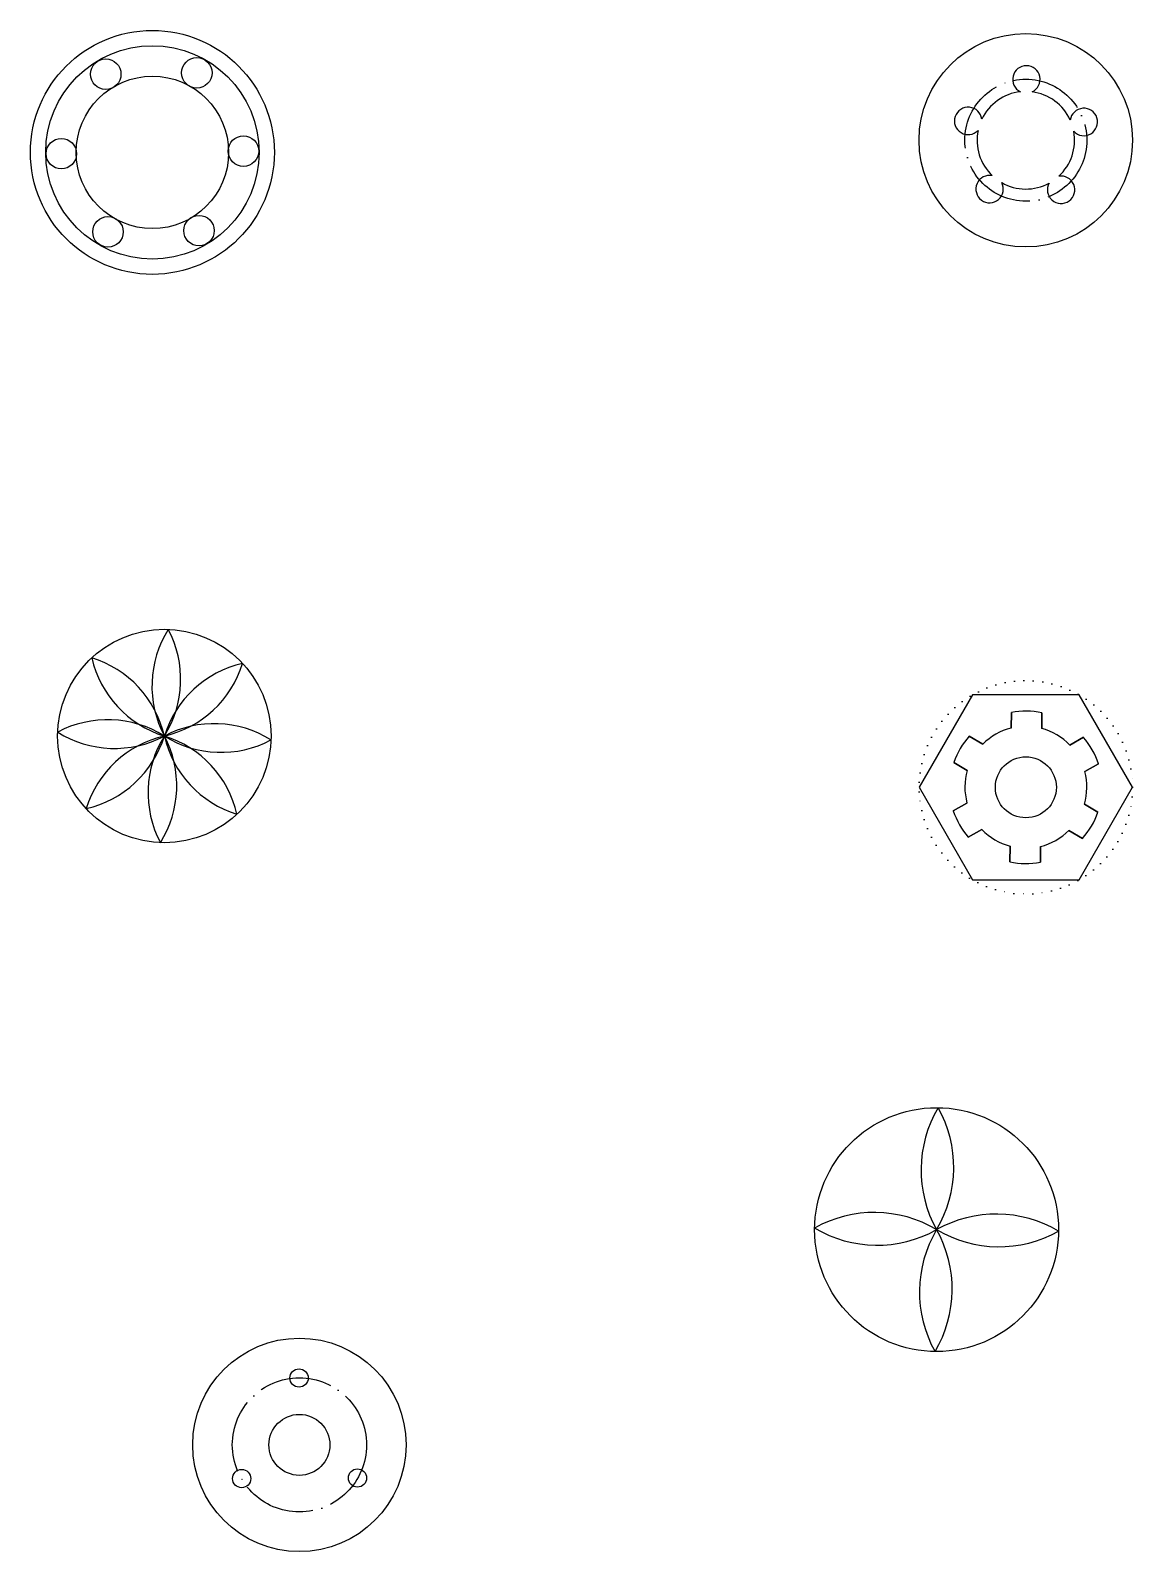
# Model space of a CAD drawing. Header units: millimetres. Extents: x 1775 to 2136, y 1552 to 2051.
import ezdxf

# ---------------------------------------------------------------- set-up
doc = ezdxf.new("R2010")
doc.units = ezdxf.units.MM
doc.linetypes.add('ACAD_ISO04W100', pattern=[30, 24, -3, 0, -3])
doc.linetypes.add('ACAD_ISO07W100', pattern=[3, 0, -3])

# ---------------------------------------------------------------- blocks, each defined once
blk = doc.blocks.new('*U1')
blk.add_circle((0, 0), 5)
blk = doc.blocks.new('*U2')
at = {"color": 0, "linetype": 'ByBlock', "lineweight": -2, "transparency": 16777216}
for p, rotation in [((1799.57, 2036.66), 299.9999999999998), ((1829.44, 2037.08), 239.9999999999999), ((1844.73, 2011.42), 180), ((1800.3, 1984.92), 59.99999999999999), ((1830.16, 1985.34), 120)]:
    blk.add_blockref('*U1', p, dxfattribs=dict(at, rotation=rotation))
blk.add_blockref('*U1', (1785, 2010.58), dxfattribs=at)
blk = doc.blocks.new('*U3')
for centre, start, end in [((30.29, -1.12), 147.8773, 207.8773), ((-30.29, 1.12), 327.8773, 27.8773)]:
    blk.add_arc(centre, 35, start, end)
blk = doc.blocks.new('*U4')
at = {"color": 0, "linetype": 'ByBlock', "lineweight": -2, "transparency": 16777216}
blk.add_blockref('*U3', (1819.44, 1837.07), dxfattribs=at)
for p, rotation in [((1806.89, 1832.41), 45), ((1831.62, 1831.49), 314.9999999999999), ((1801.31, 1820.23), 90), ((1805.97, 1807.68), 135), ((1830.7, 1806.76), 225), ((1836.28, 1818.94), 269.9999999999999), ((1818.15, 1802.1), 180)]:
    blk.add_blockref('*U3', p, dxfattribs=dict(at, rotation=rotation))
blk = doc.blocks.new('*U5')
blk.add_circle((0, 0), 3)
blk = doc.blocks.new('*U6')
at = {"color": 0, "linetype": 'ByBlock', "lineweight": -2, "transparency": 16777216}
blk.add_blockref('*U5', (1862.98, 1609.05), dxfattribs=at)
for p, rotation in [((1844.15, 1576.06), 120), ((1882.14, 1576.24), 240)]:
    blk.add_blockref('*U5', p, dxfattribs=dict(at, rotation=rotation))
blk = doc.blocks.new('*U9')
for centre, start, end in [((34.64, -0.45), 149.2591, 209.2591), ((-34.64, 0.45), 329.2591, 29.2591)]:
    blk.add_arc(centre, 40, start, end)
blk = doc.blocks.new('*U10')
at = {"color": 0, "linetype": 'ByBlock', "lineweight": -2, "transparency": 16777216}
blk.add_blockref('*U9', (2072.35, 1677.7), dxfattribs=at)
for p, rotation in [((2052.09, 1657.96), 89.99999999999997), ((2092.09, 1657.44), 270), ((2071.83, 1637.7), 180)]:
    blk.add_blockref('*U9', p, dxfattribs=dict(at, rotation=rotation))

msp = doc.modelspace()

# ---------------------------------------------------------------- linework, layer by layer
for p, q in [((2096.61, 1827.32), (2096.56, 1822.19)), ((2096.56, 1822.19), (2096.61, 1827.32)), ((2106.61, 1827.22), (2106.56, 1822.09)), ((2106.56, 1822.09), (2106.61, 1827.22)), ((2082.82, 1819.54), (2087.24, 1816.93)), ((2087.24, 1816.93), (2082.82, 1819.54)), ((2120.24, 1819.16), (2115.78, 1816.64)), ((2115.78, 1816.64), (2120.24, 1819.16)), ((2077.73, 1810.93), (2082.15, 1808.32)), ((2082.15, 1808.32), (2077.73, 1810.93)), ((2125.16, 1810.45), (2120.69, 1807.93)), ((2120.69, 1807.93), (2125.16, 1810.45)), ((2077.57, 1795.1), (2082.04, 1797.62)), ((2082.04, 1797.62), (2077.57, 1795.1)), ((2125, 1794.62), (2120.58, 1797.23)), ((2120.58, 1797.23), (2125, 1794.62)), ((2082.48, 1786.39), (2086.95, 1788.91)), ((2086.95, 1788.91), (2082.48, 1786.39)), ((2119.91, 1786.01), (2115.49, 1788.62)), ((2115.49, 1788.62), (2119.91, 1786.01)), ((2096.12, 1778.33), (2096.17, 1783.46)), ((2096.17, 1783.46), (2096.12, 1778.33)), ((2106.12, 1778.23), (2106.17, 1783.36)), ((2106.17, 1783.36), (2106.12, 1778.23))]:
    msp.add_line(p, q)
msp.add_lwpolyline([(2083.86, 1833.08), (2066.36, 1802.77), (2083.86, 1772.46), (2118.86, 1772.46), (2136.36, 1802.77), (2118.86, 1833.08)], close=True)
for centre, radius in [((1814.87, 2011), 40), ((1814.87, 2011), 35), ((2101.35, 2014.99), 35), ((1814.87, 2011), 25), ((1818.8, 1819.59), 35), ((2101.36, 1802.77), 10), ((2072.09, 1657.7), 40), ((1863.09, 1587.11), 35), ((1863.09, 1587.11), 10)]:
    msp.add_circle(centre, radius)
at = {"linetype": 'ACAD_ISO04W100'}
for centre, radius in [((2101.35, 2014.99), 20), ((1863.09, 1587.11), 22)]:
    msp.add_circle(centre, radius, dxfattribs=at)
at = {"linetype": 'ACAD_ISO07W100'}
msp.add_circle((2101.36, 1802.77), 35, dxfattribs=at)
for centre, radius, start, end in [((2101.53, 2034.94), 4.5, 294.7392, 244.1911), ((2101.35, 2014.99), 16, 96.3618, 154.5685), ((2101.35, 2014.99), 16, 24.3618, 82.5685), ((2082.43, 2021.33), 4.5, 6.7392, 316.1911), ((2120.38, 2020.98), 4.5, 222.7392, 172.1911), ((2101.35, 2014.99), 16, 168.3618, 226.5685), ((2101.35, 2014.99), 16, 312.3618, 10.5685), ((2089.47, 1998.96), 4.5, 78.7392, 28.1911), ((2101.35, 2014.99), 16, 240.3618, 298.5685), ((2112.92, 1998.74), 4.5, 150.7392, 100.1911), ((2101.36, 1802.77), 25, 77.8843, 100.9582), ((2101.36, 1802.77), 20, 103.8988, 134.9438), ((2101.36, 1802.77), 20, 43.8988, 74.9438), ((2101.36, 1802.77), 25, 137.8843, 160.9582), ((2101.36, 1802.77), 25, 17.8843, 40.9582), ((2101.36, 1802.77), 20, 163.8988, 194.9438), ((2101.36, 1802.77), 20, 343.8988, 14.9438), ((2101.36, 1802.77), 25, 197.8843, 220.9582), ((2101.36, 1802.77), 25, 317.8843, 340.9582), ((2101.36, 1802.77), 20, 223.8988, 254.9438), ((2101.36, 1802.77), 20, 283.8988, 314.9438), ((2101.36, 1802.77), 25, 257.8843, 280.9582)]:
    msp.add_arc(centre, radius, start, end)

# ---------------------------------------------------------------- block references
for name in ['*U2', '*U4', '*U10', '*U6']:
    msp.add_blockref(name, (0, 0))

doc.saveas('drawing.dxf')
